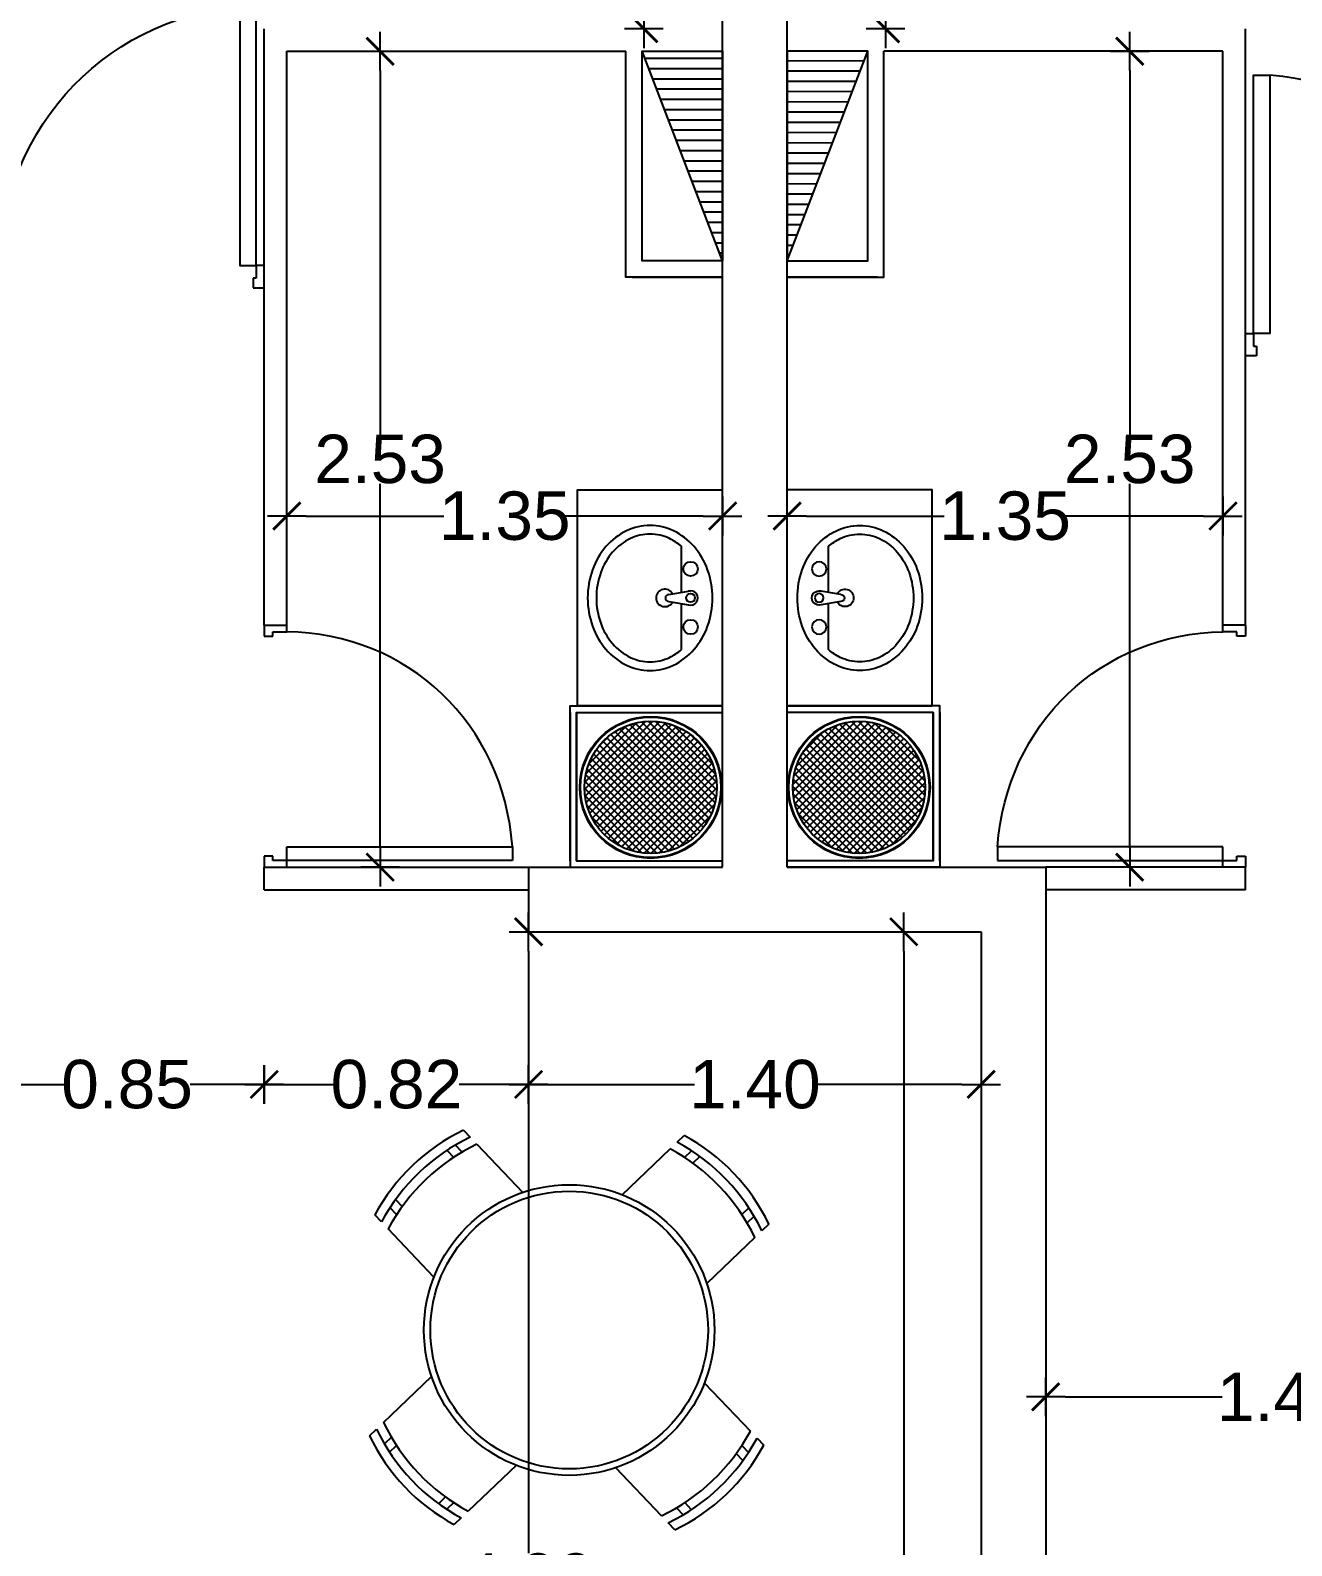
# Model space of a CAD drawing. Header units: millimetres. Extents: x 1217 to 2428, y 234 to 644.
# Drawn here: x 2357.494 to 2361.401, y 546.727 to 551.42 of the extents above; entities that cross this region are included whole.
import ezdxf

# ---------------------------------------------------------------- set-up
doc = ezdxf.new("R2010")
doc.units = ezdxf.units.MM
doc.layers.get('0').update_dxf_attribs({"lineweight": 5})
for name, color, linetype in [('0.1', 251, 'Continuous'), ('0.3', 6, 'Continuous'), ('COTAS INTERIORES', 3, 'Continuous'), ('EJES', 8, 'Continuous'), ('MURO', 5, 'Continuous'), ('MUROS', 7, 'Continuous'), ('PUERTAS', 2, 'Continuous'), ('SHAFT', 3, 'Continuous')]:
    doc.layers.add(name, color=color, linetype=linetype)
doc.styles.add('INTERARQ', font='arial.ttf')
doc.dimstyles.new('ESCALA_1-50', dxfattribs={"dimtxt": 0.15, "dimasz": 0.06, "dimexe": 0.18, "dimexo": 0.0625, "dimgap": 0, "dimtad": 0, "dimtih": 1, "dimtoh": 1, "dimzin": 0, "dimdsep": 46, "dimtxsty": 'INTERARQ', "dimblk": 'DIMTICK', "dimcen": 0, "dimse1": 1, "dimse2": 1, "dimclrd": 256, "dimclre": 1, "dimclrt": 2, "dimadec": 0, "dimazin": 0, "dimtfac": 4.5, "dimtofl": 0, "dimtmove": 2, "dimatfit": 3, "dimldrblk": 'DIMTICK', "dimfxl": 1, "dimtolj": 1, "dimtzin": 0, "dimarcsym": 0})
pattern_1 = [(225, (2330.128191, 564.101485), (0.011225237, -0.011225237), []), (315, (2330.128191, 564.101485), (0.011225237, 0.011225237), [])]

# ---------------------------------------------------------------- blocks, each defined once
blk = doc.blocks.new('P80')
at = {"layer": 'PUERTAS'}
for p, q in [((-0.07, 0.825), (-0.07, 0.85)), ((0, 0.85), (0, 0.8162)), ((-0.03, 0.825), (-0.07, 0.825)), ((-0.03, 0.8162), (-0.03, 0.825)), ((0, 0.8162), (-0.03, 0.8162)), ((-0.07, 0.025), (-0.03, 0.025)), ((-0.07, 0), (-0.07, 0.025)), ((-0.03, 0.0338), (0, 0.0338)), ((-0.03, 0.025), (-0.03, 0.0338)), ((0, 0.0338), (0, 0))]:
    blk.add_line(p, q, dxfattribs=at)
blk.add_lwpolyline([(-0.87, 0.075), (-0.07, 0.075), (-0.07, 0.025), (-0.87, 0.025)], close=True, dxfattribs=at)
blk.add_arc((-0.0663, 0.0108), 0.8063, 87.4193, 175.4329, dxfattribs=at)
blk = doc.blocks.new('Van1-pla')
at = {"color": 8}
for p, q in [((-2.16, 42.32), (-18.03, 42.32)), ((-1.41, 37.99), (-2.71, 45.49)), ((0.99, 37.99), (2.29, 45.49)), ((17.6, 42.32), (1.74, 42.32))]:
    blk.add_line(p, q, dxfattribs=at)
blk.add_lwpolyline([(-25.21, 31.5, 0.112687), (-23.37, 23.44, 0.103282), (-17.89, 16.3, 0.092276), (-9.94, 11.68, 0.085761), (-0.21, 10, 0.085761), (9.52, 11.68, 0.092276), (17.47, 16.3, 0.103282), (22.95, 23.44, 0.112687), (24.79, 31.5, 0.112687), (22.95, 39.56, 0.103282), (17.47, 46.7, 0.092276), (9.52, 51.32, 0.085761), (-0.21, 53, 0.085761), (-9.94, 51.32, 0.092276), (-17.89, 46.7, 0.103282), (-23.37, 39.56, 0.112687)], format="xyb", close=True, dxfattribs=at)
for points in [[(-18.03, 42.32, 0.063934), (-20.67, 38.26, 0.112687), (-22.21, 31.5, 0.112687)], [(-22.21, 31.5, 0.112687), (-20.67, 24.74, 0.103282), (-15.93, 18.57, 0.092276), (-8.94, 14.51, 0.085761), (-0.21, 13, 0.085761), (8.51, 14.51, 0.092276), (15.51, 18.57, 0.103282), (20.25, 24.74, 0.112687), (21.79, 31.5, 0.112687), (20.25, 38.26, 0.063934), (17.6, 42.32, 0.092276)]]:
    blk.add_lwpolyline(points, format="xyb", dxfattribs=at)
for centre, radius in [((-10.21, 45.49), 2.5), ((-0.21, 45.49), 1.5), ((9.79, 45.49), 2.5)]:
    blk.add_circle(centre, radius, dxfattribs=at)
for centre, radius, start, end in [((-0.21, 45.49), 2.5, 340.3329, 199.6671), ((-0.21, 36.6), 3, 118.1824, 61.8176), ((-0.21, 37.99), 1.2, 180, 0)]:
    blk.add_arc(centre, radius, start, end, dxfattribs=at)
blk = doc.blocks.new('com')
at = {"layer": '0.1'}
for p, q in [((-0.3421, 0.6108), (-0.3209, 0.5896)), ((0.3209, 0.5896), (0.3421, 0.6108)), ((-0.3449, 0.5429), (-0.3661, 0.5641)), ((-0.2997, 0.5684), (-0.1541, 0.4228)), ((0.1541, 0.4228), (0.2997, 0.5684)), ((0.3449, 0.5429), (0.3661, 0.5641)), ((-0.3917, 0.5473), (-0.3705, 0.526)), ((0.3917, 0.5473), (0.3705, 0.526)), ((-0.5473, 0.3917), (-0.526, 0.3705)), ((0.5473, 0.3917), (0.526, 0.3705)), ((-0.5896, 0.3209), (-0.6108, 0.3421)), ((-0.5429, 0.3449), (-0.5641, 0.3661)), ((0.5429, 0.3449), (0.5641, 0.3661)), ((0.6108, 0.3421), (0.5896, 0.3209)), ((-0.4228, 0.1541), (-0.5684, 0.2997)), ((0.5684, 0.2997), (0.4228, 0.1541)), ((-0.5684, -0.2997), (-0.4228, -0.1541)), ((0.4228, -0.1541), (0.5684, -0.2997)), ((-0.6108, -0.3421), (-0.5896, -0.3209)), ((0.5896, -0.3209), (0.6108, -0.3421)), ((-0.5429, -0.3449), (-0.5641, -0.3661)), ((-0.5473, -0.3917), (-0.526, -0.3705)), ((0.5473, -0.3917), (0.526, -0.3705)), ((0.5429, -0.3449), (0.5641, -0.3661)), ((-0.1541, -0.4228), (-0.2997, -0.5684)), ((0.2997, -0.5684), (0.1541, -0.4228)), ((-0.3917, -0.5473), (-0.3705, -0.526)), ((-0.3449, -0.5429), (-0.3661, -0.5641)), ((0.3449, -0.5429), (0.3661, -0.5641)), ((0.3917, -0.5473), (0.3705, -0.526)), ((-0.3209, -0.5896), (-0.3421, -0.6108)), ((0.3421, -0.6108), (0.3209, -0.5896))]:
    blk.add_line(p, q, dxfattribs=at)
for radius in [0.45, 0.43]:
    blk.add_circle((0, 0), radius, dxfattribs=at)
for centre, start, end in [((-0.0616, 0.0616), 117.0547, 152.9453), ((0.0616, 0.0616), 27.0547, 62.9453), ((-0.0404, 0.0404), 117.0547, 152.9453), ((-0.0192, 0.0192), 117.0547, 152.9453), ((0.0192, 0.0192), 27.0547, 62.9453), ((0.0404, 0.0404), 27.0547, 62.9453), ((-0.0404, -0.0404), 207.0547, 242.9453), ((-0.0192, -0.0192), 207.0547, 242.9453), ((0.0192, -0.0192), 297.0547, 332.9453), ((0.0404, -0.0404), 297.0547, 332.9453), ((-0.0616, -0.0616), 207.0547, 242.9453), ((0.0616, -0.0616), 297.0547, 332.9453)]:
    blk.add_arc(centre, 0.6167, start, end, dxfattribs=at)
blk = doc.blocks.new('DFDFDFDFDDFGGG')
at = {"layer": 'PUERTAS'}
for p, q in [((381629.6763, 7752659.5205), (381629.6427, 7752659.5205)), ((381629.6763, 7752659.4936), (381629.6763, 7752659.5205)), ((381630.359, 7752659.5205), (381630.359, 7752659.4936)), ((381630.3927, 7752659.5205), (381630.359, 7752659.5205)), ((381629.6427, 7752659.4505), (381629.6629, 7752659.4505)), ((381629.6628, 7752658.7508), (381629.6629, 7752659.4505)), ((381629.6629, 7752659.4936), (381629.6763, 7752659.4936)), ((381629.6629, 7752659.4505), (381629.6629, 7752659.4936)), ((381629.6629, 7752659.4505), (381629.7061, 7752659.4505)), ((381629.7061, 7752659.4505), (381629.706, 7752658.7508)), ((381630.359, 7752659.4936), (381630.3725, 7752659.4936)), ((381630.3725, 7752659.4936), (381630.3725, 7752659.4505)), ((381630.3725, 7752659.4505), (381630.3927, 7752659.4505)), ((381629.706, 7752658.7508), (381629.6628, 7752658.7508))]:
    blk.add_line(p, q, dxfattribs=at)
blk.add_ellipse((381629.5787, 7752659.5294), major_axis=(-0.6336, 0.5233), ratio=0.91419, start_param=2.378631, end_param=3.775075, dxfattribs=at)
blk = doc.blocks.new('DIMTICK')
at = {"color": 1}
for p, q in [((0, 1), (0, -1)), ((-1, 0), (1, 0))]:
    blk.add_line(p, q, dxfattribs=at)
at = {"color": 3, "const_width": 0.141}
blk.add_lwpolyline([(0.707, 0.707), (-0.707, -0.707)], dxfattribs=at)
blk = doc.blocks.new('*D481')
at = {"layer": 'COTAS INTERIORES', "lineweight": -2, "ltscale": 3, "transparency": 16777216}
for p, q in [((2357.4284, 548.1557), (2357.598, 548.1557)), ((2358.1583, 548.1557), (2357.9887, 548.1557))]:
    blk.add_line(p, q, dxfattribs=at)
at = {"layer": 'DEFPOINTS', "color": 0, "ltscale": 3, "transparency": 16777216}
for p in [(2357.3684, 548.7852, 0), (2358.2183, 548.7585, 0), (2358.2183, 548.1557)]:
    blk.add_point(p, dxfattribs=at)
at = {"layer": 'COTAS INTERIORES', "lineweight": -2, "ltscale": 3, "transparency": 16777216, "xscale": 0.06, "yscale": 0.06, "zscale": 0.06, "rotation": 180}
blk.add_blockref('DIMTICK', (2357.3684, 548.1557), dxfattribs=at)
at = {"layer": 'COTAS INTERIORES', "lineweight": -2, "ltscale": 3, "transparency": 16777216, "xscale": 0.06, "yscale": 0.06, "zscale": 0.06}
blk.add_blockref('DIMTICK', (2358.2183, 548.1557), dxfattribs=at)
at = {"layer": 'COTAS INTERIORES', "color": 2, "ltscale": 3, "transparency": 16777216, "insert": (2357.7933, 548.1557), "char_height": 0.15, "attachment_point": 5, "style": 'INTERARQ'}
blk.add_mtext('\\A1;0.85', dxfattribs=at)
blk = doc.blocks.new('*D482')
at = {"layer": 'COTAS INTERIORES', "lineweight": -2, "ltscale": 3, "transparency": 16777216}
for p, q in [((2358.2783, 548.1557), (2358.4338, 548.1557)), ((2358.9774, 548.1557), (2358.8219, 548.1557))]:
    blk.add_line(p, q, dxfattribs=at)
at = {"layer": 'DEFPOINTS', "color": 0, "ltscale": 3, "transparency": 16777216}
for p in [(2358.2183, 548.7585, 0), (2359.0374, 548.6285, 0), (2359.0374, 548.1557)]:
    blk.add_point(p, dxfattribs=at)
at = {"layer": 'COTAS INTERIORES', "lineweight": -2, "ltscale": 3, "transparency": 16777216, "xscale": 0.06, "yscale": 0.06, "zscale": 0.06, "rotation": 180}
blk.add_blockref('DIMTICK', (2358.2183, 548.1557), dxfattribs=at)
at = {"layer": 'COTAS INTERIORES', "lineweight": -2, "ltscale": 3, "transparency": 16777216, "xscale": 0.06, "yscale": 0.06, "zscale": 0.06}
blk.add_blockref('DIMTICK', (2359.0374, 548.1557), dxfattribs=at)
at = {"layer": 'COTAS INTERIORES', "color": 2, "ltscale": 3, "transparency": 16777216, "insert": (2358.6279, 548.1557), "char_height": 0.15, "attachment_point": 5, "style": 'INTERARQ'}
blk.add_mtext('\\A1;0.82', dxfattribs=at)
blk = doc.blocks.new('*D483')
at = {"layer": 'COTAS INTERIORES', "lineweight": -2, "ltscale": 3, "transparency": 16777216}
for p, q in [((2359.0974, 548.1557), (2359.5509, 548.1557)), ((2360.3794, 548.1557), (2359.9259, 548.1557))]:
    blk.add_line(p, q, dxfattribs=at)
at = {"layer": 'DEFPOINTS', "color": 0, "ltscale": 3, "transparency": 16777216}
for p in [(2359.0374, 548.6285), (2360.4394, 548.6285), (2360.4394, 548.1557)]:
    blk.add_point(p, dxfattribs=at)
at = {"layer": 'COTAS INTERIORES', "lineweight": -2, "ltscale": 3, "transparency": 16777216, "xscale": 0.06, "yscale": 0.06, "zscale": 0.06, "rotation": 180}
blk.add_blockref('DIMTICK', (2359.0374, 548.1557), dxfattribs=at)
at = {"layer": 'COTAS INTERIORES', "lineweight": -2, "ltscale": 3, "transparency": 16777216, "xscale": 0.06, "yscale": 0.06, "zscale": 0.06}
blk.add_blockref('DIMTICK', (2360.4394, 548.1557), dxfattribs=at)
at = {"layer": 'COTAS INTERIORES', "color": 2, "ltscale": 3, "transparency": 16777216, "insert": (2359.7384, 548.1557), "char_height": 0.15, "attachment_point": 5, "style": 'INTERARQ'}
blk.add_mtext('\\A1;1.40', dxfattribs=at)
blk = doc.blocks.new('*D487')
at = {"layer": 'COTAS INTERIORES', "lineweight": -2, "ltscale": 3, "transparency": 16777216}
for p, q in [((2360.1997, 548.5685), (2360.1997, 546.5049)), ((2360.1997, 544.2881), (2360.1997, 546.3517))]:
    blk.add_line(p, q, dxfattribs=at)
at = {"layer": 'DEFPOINTS', "color": 0, "ltscale": 3, "transparency": 16777216}
for p in [(2360.4394, 548.6285, 0), (2360.1997, 544.2281), (2360.4394, 544.2281, 0)]:
    blk.add_point(p, dxfattribs=at)
at = {"layer": 'COTAS INTERIORES', "lineweight": -2, "ltscale": 3, "transparency": 16777216, "xscale": 0.06, "yscale": 0.06, "zscale": 0.06}
for p, rotation in [((2360.1997, 548.6285), 90), ((2360.1997, 544.2281), 270)]:
    blk.add_blockref('DIMTICK', p, dxfattribs=dict(at, rotation=rotation))
at = {"layer": 'COTAS INTERIORES', "color": 2, "ltscale": 3, "transparency": 16777216, "insert": (2360.1997, 546.4283), "char_height": 0.15, "attachment_point": 5, "style": 'INTERARQ'}
blk.add_mtext('\\A1;4.40', dxfattribs=at)
blk = doc.blocks.new('*D493')
at = {"layer": 'COTAS INTERIORES', "lineweight": -2, "ltscale": 3, "transparency": 16777216}
for p, q in [((2359.0374, 548.5685), (2359.0374, 546.7037)), ((2359.0374, 544.6857), (2359.0374, 546.5505))]:
    blk.add_line(p, q, dxfattribs=at)
at = {"layer": 'DEFPOINTS', "color": 0, "ltscale": 3, "transparency": 16777216}
for p in [(2359.0374, 548.6285, 0), (2359.0374, 544.6257, 0), (2359.0374, 544.6257)]:
    blk.add_point(p, dxfattribs=at)
at = {"layer": 'COTAS INTERIORES', "lineweight": -2, "ltscale": 3, "transparency": 16777216, "xscale": 0.06, "yscale": 0.06, "zscale": 0.06}
for p, rotation in [((2359.0374, 548.6285), 90), ((2359.0374, 544.6257), 270)]:
    blk.add_blockref('DIMTICK', p, dxfattribs=dict(at, rotation=rotation))
at = {"layer": 'COTAS INTERIORES', "color": 2, "ltscale": 3, "transparency": 16777216, "insert": (2359.0374, 546.6271), "char_height": 0.15, "attachment_point": 5, "style": 'INTERARQ'}
blk.add_mtext('\\A1;4.00', dxfattribs=at)
blk = doc.blocks.new('*D494')
at = {"layer": 'COTAS INTERIORES', "lineweight": -2, "ltscale": 3, "transparency": 16777216}
for p, q in [((2358.3483, 549.916), (2358.7751, 549.916)), ((2359.5784, 549.916), (2359.1517, 549.916))]:
    blk.add_line(p, q, dxfattribs=at)
at = {"layer": 'DEFPOINTS', "color": 0, "ltscale": 3, "transparency": 16777216}
for p in [(2358.2883, 549.9989, 0), (2359.6384, 549.9989, 0), (2359.6384, 549.916)]:
    blk.add_point(p, dxfattribs=at)
at = {"layer": 'COTAS INTERIORES', "lineweight": -2, "ltscale": 3, "transparency": 16777216, "xscale": 0.06, "yscale": 0.06, "zscale": 0.06, "rotation": 180}
blk.add_blockref('DIMTICK', (2358.2883, 549.916), dxfattribs=at)
at = {"layer": 'COTAS INTERIORES', "lineweight": -2, "ltscale": 3, "transparency": 16777216, "xscale": 0.06, "yscale": 0.06, "zscale": 0.06}
blk.add_blockref('DIMTICK', (2359.6384, 549.916), dxfattribs=at)
at = {"layer": 'COTAS INTERIORES', "color": 2, "ltscale": 3, "transparency": 16777216, "insert": (2358.9634, 549.916), "char_height": 0.15, "attachment_point": 5, "style": 'INTERARQ'}
blk.add_mtext('\\A1;1.35', dxfattribs=at)
blk = doc.blocks.new('*D495')
at = {"layer": 'COTAS INTERIORES', "lineweight": -2, "ltscale": 3, "transparency": 16777216}
for p, q in [((2358.5773, 551.2952), (2358.5773, 550.1685)), ((2358.5773, 548.8885), (2358.5773, 550.0152))]:
    blk.add_line(p, q, dxfattribs=at)
at = {"layer": 'DEFPOINTS', "color": 0, "ltscale": 3, "transparency": 16777216}
for p in [(2359.077, 551.3552, 0), (2358.5773, 548.8285), (2359.1244, 548.8285, 0)]:
    blk.add_point(p, dxfattribs=at)
at = {"layer": 'COTAS INTERIORES', "lineweight": -2, "ltscale": 3, "transparency": 16777216, "xscale": 0.06, "yscale": 0.06, "zscale": 0.06}
for p, rotation in [((2358.5773, 551.3552), 90), ((2358.5773, 548.8285), 270)]:
    blk.add_blockref('DIMTICK', p, dxfattribs=dict(at, rotation=rotation))
at = {"layer": 'COTAS INTERIORES', "color": 2, "ltscale": 3, "transparency": 16777216, "insert": (2358.5773, 550.0918), "char_height": 0.15, "attachment_point": 5, "style": 'INTERARQ'}
blk.add_mtext('\\A1;2.53', dxfattribs=at)
blk = doc.blocks.new('*D499')
at = {"layer": 'COTAS INTERIORES', "lineweight": -2, "ltscale": 3, "transparency": 16777216}
for p, q in [((2359.3944, 553.8651), (2359.3944, 552.7517)), ((2359.3944, 551.4851), (2359.3944, 552.5985))]:
    blk.add_line(p, q, dxfattribs=at)
at = {"layer": 'DEFPOINTS', "color": 0, "ltscale": 3, "transparency": 16777216}
for p in [(2359.2879, 553.9251, 0), (2359.2878, 551.4251, 0), (2359.3944, 551.4251)]:
    blk.add_point(p, dxfattribs=at)
at = {"layer": 'COTAS INTERIORES', "lineweight": -2, "ltscale": 3, "transparency": 16777216, "xscale": 0.06, "yscale": 0.06, "zscale": 0.06}
for p, rotation in [((2359.3944, 553.9251), 90), ((2359.3944, 551.4251), 270)]:
    blk.add_blockref('DIMTICK', p, dxfattribs=dict(at, rotation=rotation))
at = {"layer": 'COTAS INTERIORES', "color": 2, "ltscale": 3, "transparency": 16777216, "insert": (2359.3944, 552.6751), "char_height": 0.15, "attachment_point": 5, "style": 'INTERARQ'}
blk.add_mtext('\\A1;2.50', dxfattribs=at)
blk = doc.blocks.new('*D502')
at = {"layer": 'COTAS INTERIORES', "lineweight": -2, "ltscale": 3, "transparency": 16777216}
for p, q in [((2360.1434, 553.8651), (2360.1434, 552.7517)), ((2360.1434, 551.4851), (2360.1434, 552.5985))]:
    blk.add_line(p, q, dxfattribs=at)
at = {"layer": 'DEFPOINTS', "color": 0, "ltscale": 3, "transparency": 16777216}
for p in [(2360.0631, 553.9251, 0), (2360.1434, 553.9251), (2360.0631, 551.4251, 0)]:
    blk.add_point(p, dxfattribs=at)
at = {"layer": 'COTAS INTERIORES', "lineweight": -2, "ltscale": 3, "transparency": 16777216, "xscale": 0.06, "yscale": 0.06, "zscale": 0.06}
for p, rotation in [((2360.1434, 553.9251), 90), ((2360.1434, 551.4251), 270)]:
    blk.add_blockref('DIMTICK', p, dxfattribs=dict(at, rotation=rotation))
at = {"layer": 'COTAS INTERIORES', "color": 2, "ltscale": 3, "transparency": 16777216, "insert": (2360.1434, 552.6751), "char_height": 0.15, "attachment_point": 5, "style": 'INTERARQ'}
blk.add_mtext('\\A1;2.50', dxfattribs=at)
blk = doc.blocks.new('*D518')
at = {"layer": 'COTAS INTERIORES', "lineweight": -2, "ltscale": 3, "transparency": 16777216}
for p, q in [((2360.6994, 547.1881), (2361.1862, 547.1881)), ((2362.0485, 547.1881), (2361.5617, 547.1881))]:
    blk.add_line(p, q, dxfattribs=at)
at = {"layer": 'DEFPOINTS', "color": 0, "ltscale": 3, "transparency": 16777216}
for p in [(2360.6394, 548.5598, 0), (2362.1085, 547.4281, 0), (2360.6394, 547.1881)]:
    blk.add_point(p, dxfattribs=at)
at = {"layer": 'COTAS INTERIORES', "lineweight": -2, "ltscale": 3, "transparency": 16777216, "xscale": 0.06, "yscale": 0.06, "zscale": 0.06, "rotation": 180}
blk.add_blockref('DIMTICK', (2360.6394, 547.1881), dxfattribs=at)
at = {"layer": 'COTAS INTERIORES', "lineweight": -2, "ltscale": 3, "transparency": 16777216, "xscale": 0.06, "yscale": 0.06, "zscale": 0.06}
blk.add_blockref('DIMTICK', (2362.1085, 547.1881), dxfattribs=at)
at = {"layer": 'COTAS INTERIORES', "color": 2, "ltscale": 3, "transparency": 16777216, "insert": (2361.3739, 547.1881), "char_height": 0.15, "attachment_point": 5, "style": 'INTERARQ'}
blk.add_mtext('\\A1;1.47', dxfattribs=at)
blk = doc.blocks.new('*D520')
at = {"layer": 'COTAS INTERIORES', "lineweight": -2, "ltscale": 3, "transparency": 16777216}
for p, q in [((2359.8985, 549.916), (2360.3252, 549.916)), ((2361.1285, 549.916), (2360.7018, 549.916))]:
    blk.add_line(p, q, dxfattribs=at)
at = {"layer": 'DEFPOINTS', "color": 0, "ltscale": 3, "transparency": 16777216}
for p in [(2359.8385, 549.9989, 0), (2361.1885, 549.9989, 0), (2359.8385, 549.916)]:
    blk.add_point(p, dxfattribs=at)
at = {"layer": 'COTAS INTERIORES', "lineweight": -2, "ltscale": 3, "transparency": 16777216, "xscale": 0.06, "yscale": 0.06, "zscale": 0.06, "rotation": 180}
blk.add_blockref('DIMTICK', (2359.8385, 549.916), dxfattribs=at)
at = {"layer": 'COTAS INTERIORES', "lineweight": -2, "ltscale": 3, "transparency": 16777216, "xscale": 0.06, "yscale": 0.06, "zscale": 0.06}
blk.add_blockref('DIMTICK', (2361.1885, 549.916), dxfattribs=at)
at = {"layer": 'COTAS INTERIORES', "color": 2, "ltscale": 3, "transparency": 16777216, "insert": (2360.5135, 549.916), "char_height": 0.15, "attachment_point": 5, "style": 'INTERARQ'}
blk.add_mtext('\\A1;1.35', dxfattribs=at)
blk = doc.blocks.new('*D521')
at = {"layer": 'COTAS INTERIORES', "lineweight": -2, "ltscale": 3, "transparency": 16777216}
for p, q in [((2360.8996, 551.2952), (2360.8996, 550.1685)), ((2360.8996, 548.8885), (2360.8996, 550.0152))]:
    blk.add_line(p, q, dxfattribs=at)
at = {"layer": 'DEFPOINTS', "color": 0, "ltscale": 3, "transparency": 16777216}
for p in [(2360.3998, 551.3552, 0), (2360.3525, 548.8285, 0), (2360.8996, 548.8285)]:
    blk.add_point(p, dxfattribs=at)
at = {"layer": 'COTAS INTERIORES', "lineweight": -2, "ltscale": 3, "transparency": 16777216, "xscale": 0.06, "yscale": 0.06, "zscale": 0.06}
for p, rotation in [((2360.8996, 551.3552), 90), ((2360.8996, 548.8285), 270)]:
    blk.add_blockref('DIMTICK', p, dxfattribs=dict(at, rotation=rotation))
at = {"layer": 'COTAS INTERIORES', "color": 2, "ltscale": 3, "transparency": 16777216, "insert": (2360.8996, 550.0918), "char_height": 0.15, "attachment_point": 5, "style": 'INTERARQ'}
blk.add_mtext('\\A1;2.53', dxfattribs=at)

msp = doc.modelspace()

# ---------------------------------------------------------------- hatches: boundary and pattern name
at = {"layer": '0.1'}
h = msp.add_hatch(dxfattribs=at)
h.set_pattern_fill('ANSI37', color=256, scale=0.005, angle=-180, style=0)
h.set_pattern_definition(pattern_1)
h.paths.add_polyline_path([(2359.21059, 549.0755, 0.0189559), (2359.21118, 549.05997), (2359.62001, 549.06014, 0.0187556), (2359.62059, 549.0755, 1)])
h.paths.add_polyline_path([(2359.21118, 549.05997, 0.0963417), (2359.2319, 548.98449), (2359.59928, 548.98449, 0.0965438), (2359.62001, 549.06014)])
h.paths.add_polyline_path([(2359.2319, 548.98449, 0.6205603), (2359.59928, 548.98449)])
h = msp.add_hatch(dxfattribs=at)
h.set_pattern_fill('ANSI37', color=256, scale=0.005, angle=-180, style=0)
h.set_pattern_definition(pattern_1)
h.paths.add_polyline_path([(2360.26624, 549.0755, -0.0189559), (2360.26566, 549.05997), (2359.85682, 549.06014, -0.0187556), (2359.85625, 549.0755, -1)])
h.paths.add_polyline_path([(2360.26566, 549.05997, -0.0963417), (2360.24494, 548.98449), (2359.87756, 548.98449, -0.0965438), (2359.85682, 549.06014)])
h.paths.add_polyline_path([(2360.24494, 548.98449, -0.6205603), (2359.87756, 548.98449)])
at = {"layer": 'SHAFT'}
h = msp.add_hatch(dxfattribs=at)
h.set_pattern_fill('ANSI31', color=256, scale=0.01, angle=-225, style=0)
h.set_pattern_definition([(180, (7755476.1971, -384008.411407), (-4e-17, -0.03174976396298), [])])
h.paths.add_polyline_path([(2359.6384, 551.35522), (2359.6384, 550.70599), (2359.3887, 551.35522)])
h = msp.add_hatch(dxfattribs=at)
h.set_pattern_fill('ANSI31', color=256, scale=0.01, angle=-225, style=0)
h.set_pattern_definition([(180, (7755470.987486, -384030.6118), (-4e-17, -0.03174976396298), [])])
h.paths.add_polyline_path([(2359.83841, 551.35522), (2359.83841, 550.70599), (2360.08811, 551.35522)])

# ---------------------------------------------------------------- linework, layer by layer
at = {"layer": '0.1', "linetype": 'ByBlock', "elevation": 0}
for points in [[(2359.6384, 550.70599), (2359.3887, 551.35522)], [(2359.83841, 550.70599), (2360.08811, 551.35522)]]:
    msp.add_lwpolyline(points, dxfattribs=at)
at = {"layer": '0.1', "elevation": 0}
for points in [[(2359.6384, 549.32762), (2359.18893, 549.32762), (2359.18893, 549.99683), (2359.6384, 549.99683)], [(2359.83841, 549.32762), (2360.28788, 549.32762), (2360.28788, 549.99683), (2359.83841, 549.99683)], [(2359.16586, 548.84856), (2359.16586, 549.32762), (2359.63841, 549.32762)], [(2360.31097, 548.84856), (2360.31097, 549.32762), (2359.83843, 549.32762)], [(2359.16586, 549.30762), (2359.16586, 548.82856), (2359.63841, 548.82856)], [(2359.18586, 549.30762), (2359.18586, 548.84856), (2359.63841, 548.84856)], [(2359.18586, 548.84856), (2359.18586, 549.30762), (2359.63841, 549.30762)], [(2360.29097, 549.30762), (2360.29097, 548.84856), (2359.83843, 548.84856)], [(2360.31097, 549.30762), (2360.31097, 548.82856), (2359.83843, 548.82856)], [(2360.29097, 548.84856), (2360.29097, 549.30762), (2359.83843, 549.30762)]]:
    msp.add_lwpolyline(points, dxfattribs=at)
at = {"layer": '0.1'}
for centre, radius in [((2359.41559, 549.0755, 0), 0.21974), ((2359.41559, 549.0755, 0), 0.2175), ((2359.41559, 549.0755, 0), 0.205), ((2360.06125, 549.0755, 0), 0.21974), ((2360.06125, 549.0755, 0), 0.2175), ((2360.06125, 549.0755, 0), 0.205)]:
    msp.add_circle(centre, radius, dxfattribs=at)
at = {"layer": '0.3'}
for p, q in [((2358.21833, 549.57767, 0), (2358.21834, 551.42519, 0)), ((2361.25848, 549.57767, 0), (2361.25848, 551.4252, 0)), ((2358.28833, 549.57767, 0), (2358.28833, 551.35522, 0)), ((2361.18848, 549.57767, 0), (2361.18848, 551.35522, 0)), ((2358.21833, 548.75856, 0), (2358.21833, 548.82856, 0)), ((2361.25851, 548.75856, 0), (2361.25851, 548.82856, 0))]:
    msp.add_line(p, q, dxfattribs=at)
at = {"layer": '0.3', "elevation": 0}
for points in [[(2358.28833, 551.35522), (2359.33876, 551.35522)], [(2359.6384, 550.65605), (2359.33876, 550.65605), (2359.33876, 551.35522)], [(2359.6384, 551.35522), (2359.6384, 550.70599), (2359.3887, 550.70599), (2359.3887, 551.35522), (2359.6384, 551.35522)], [(2359.83841, 550.65605), (2360.13805, 550.65605), (2360.13805, 551.35522)], [(2359.83841, 551.35522), (2359.83841, 550.70599), (2360.08811, 550.70599), (2360.08811, 551.35522), (2359.83841, 551.35522)], [(2361.18848, 551.35522), (2360.13805, 551.35522)], [(2359.35865, 550.65605), (2359.6384, 550.65605)], [(2360.11816, 550.65605), (2359.83841, 550.65605)], [(2358.21833, 549.57767), (2358.28833, 549.57767)], [(2361.25851, 549.57767), (2361.1885, 549.57767)], [(2358.21833, 548.82856), (2359.03744, 548.82856)], [(2361.25851, 548.82856), (2360.63937, 548.82856)], [(2358.21833, 548.75856), (2359.03744, 548.75856)], [(2358.21833, 548.75855), (2358.28833, 548.75855)], [(2361.25851, 548.75856), (2360.63937, 548.75856)], [(2361.25851, 548.75855), (2361.18851, 548.75855)]]:
    msp.add_lwpolyline(points, dxfattribs=at)
at = {"layer": 'MUROS'}
for p, q in [((2359.63841, 548.82855, 0), (2359.63841, 553.92516, 0)), ((2359.83841, 548.82856, 0), (2359.83841, 553.92516, 0)), ((2359.03744, 548.82855, 0), (2359.63841, 548.82855, 0)), ((2359.83841, 548.82856, 0), (2360.63937, 548.82856, 0)), ((2360.63938, 548.82856, 0), (2360.63938, 544.22816, 0)), ((2360.43938, 548.62855, 0), (2360.43938, 544.22816, 0))]:
    msp.add_line(p, q, dxfattribs=at)
at = {"layer": 'MUROS', "elevation": 0}
msp.add_lwpolyline([(2359.03744, 548.82855), (2359.03744, 548.62856), (2360.43937, 548.62855)], dxfattribs=at)

# ---------------------------------------------------------------- block references
at = {"layer": '0.1'}
for name, p, xscale, yscale, zscale, rotation in [('Van1-pla', (2359.13039, 549.66032, 0), 0.008989348791202377, 0.008989348791202377, 0.008989348791202377, 270), ('Van1-pla', (2360.34642, 549.66032, 0), -0.008989348791202377, 0.008989348791202377, 0.008989348791202377, 90), ('DFDFDFDFDDFGGG', (7745843.05053, -380629.18421, 0), 0.9988165753526749, 0.9988165753526749, 0.9988165753526749, 90.00000000000001), ('DFDFDFDFDDFGGG', (-7741123.57369, -380629.18421, 0), -0.9988165753526749, 0.9988165753526749, 0.9988165753526749, 270)]:
    msp.add_blockref(name, p, dxfattribs=dict(at, xscale=xscale, yscale=yscale, zscale=zscale, rotation=rotation))
at = {"layer": 'EJES', "yscale": 0.9999925657630349, "zscale": 0.9999925657630349}
for p, xscale, rotation in [((2358.21815, 550.62218, 0), -0.9999925657630349, 90), ((2361.25848, 550.41166, 0), 0.9999925657630349, 270)]:
    msp.add_blockref('P80', p, dxfattribs=dict(at, xscale=xscale, rotation=rotation))
at = {"layer": 'MURO', "xscale": 0.9999925657630349, "yscale": 0.9999925657630349, "zscale": 0.9999925657630349, "rotation": 88.64348570313966}
msp.add_blockref('com', (2359.16315, 547.39505, 0), dxfattribs=at)

# ---------------------------------------------------------------- dimensions: what is measured, and where the dimension line sits
at = {"layer": 'COTAS INTERIORES', "ltscale": 3}
for base, p1, p2, angle, picture, middle in [((2359.39439, 551.42511, 0), (2359.28794, 553.92513, 0), (2359.28784, 551.42511, 0), 270, '*D499', (2359.39439, 552.67512, 0)), ((2360.14342, 553.92513, 0), (2360.06314, 551.4251, 0), (2360.06314, 553.92513, 0), 270, '*D502', (2360.14342, 552.67511, 0)), ((2358.57727, 548.82851, 0), (2359.07704, 551.35518, 0), (2359.12436, 548.82851, 0), 270, '*D495', (2358.57727, 550.09184, 0)), ((2360.8996, 548.82851, 0), (2360.39984, 551.35518, 0), (2360.35251, 548.82851, 0), 270, '*D521', (2360.8996, 550.09184, 0)), ((2359.83847, 549.91604, 0), (2361.18854, 549.99891, 0), (2359.83847, 549.99891, 0), 180, '*D520', (2360.5135, 549.91604, 0)), ((2359.03744, 544.6257, 0), (2359.03744, 548.62852, 0), (2359.03744, 544.6257, 0), 270, '*D493', (2359.03744, 546.62711, 0)), ((2360.19974, 544.22812, 0), (2360.43938, 548.62851, 0), (2360.43938, 544.22812, 0), 270, '*D487', (2360.19974, 546.42832, 0))]:
    dim = msp.add_linear_dim(base=base, p1=p1, p2=p2, angle=angle, dimstyle='ESCALA_1-50', dxfattribs=at)
    dim.commit()
    dim.dimension.update_dxf_attribs({"geometry": picture, "text_midpoint": middle})
for base, p1, p2, picture, middle in [((2359.63841, 549.91604, 0), (2358.28833, 549.99891, 0), (2359.63841, 549.99891, 0), '*D494', (2358.96337, 549.91604, 0)), ((2358.21833, 548.15574, 0), (2357.36835, 548.78523, 0), (2358.21833, 548.75851, 0), '*D481', (2357.79334, 548.15574, 0)), ((2359.03744, 548.15574, 0), (2358.21833, 548.75851, 0), (2359.03744, 548.62852, 0), '*D482', (2358.62788, 548.15574, 0)), ((2360.43937, 548.15574, 0), (2359.03744, 548.62852, 0), (2360.43937, 548.62851, 0), '*D483', (2359.7384, 548.15574, 0)), ((2360.63938, 547.18808, 0), (2362.10848, 547.42809, 0), (2360.63938, 548.55978, 0), '*D518', (2361.37393, 547.18808, 0))]:
    dim = msp.add_linear_dim(base=base, p1=p1, p2=p2, dimstyle='ESCALA_1-50', dxfattribs=at)
    dim.commit()
    dim.dimension.update_dxf_attribs({"geometry": picture, "text_midpoint": middle})

doc.saveas('drawing.dxf')
